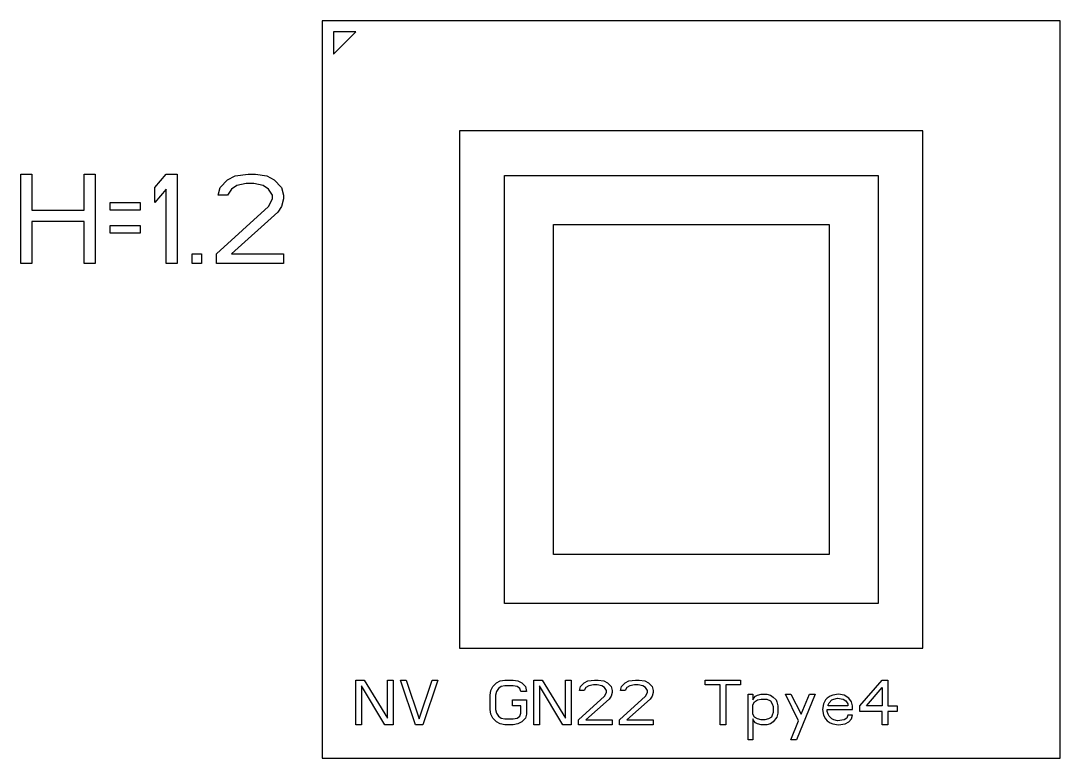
# Model space of a CAD drawing. Header units: millimetres. Extents: x 0 to 420, y 0 to 297.
# Drawn here: x 96.91 to 143.39, y 120.24 to 153.24 of the extents above; entities that cross this region are included whole.
import ezdxf

# ---------------------------------------------------------------- set-up
doc = ezdxf.new("R2010")
doc.units = ezdxf.units.MM
doc.header["$LTSCALE"] = 23.1
doc.layers.add('ASSEM_MEM', color=7, linetype='CONTINUOUS')

msp = doc.modelspace()

# ---------------------------------------------------------------- linework, layer by layer
at = {"layer": 'ASSEM_MEM', "color": 7, "linetype": 'CONTINUOUS'}
for p, q in [((110.393, 153.242), (110.393, 120.242)), ((143.393, 153.242), (110.393, 153.242)), ((143.393, 120.242), (143.393, 153.242)), ((116.533, 148.322), (116.533, 125.162)), ((137.253, 148.322), (116.533, 148.322)), ((137.253, 125.162), (137.253, 148.322)), ((118.533, 146.322), (135.253, 146.322)), ((118.533, 127.162), (118.533, 146.322)), ((135.253, 146.322), (135.253, 127.162)), ((120.733, 144.122), (133.053, 144.122)), ((120.733, 129.362), (120.733, 144.122)), ((133.053, 144.122), (133.053, 129.362)), ((133.053, 129.362), (120.733, 129.362)), ((135.253, 127.162), (118.533, 127.162)), ((116.533, 125.162), (137.253, 125.162)), ((110.393, 120.242), (143.393, 120.242))]:
    msp.add_line(p, q, dxfattribs=at)
at = {"layer": 'ASSEM_MEM', "color": 4, "linetype": 'CONTINUOUS'}
for p, q in [((110.893, 152.742), (110.893, 151.742)), ((110.893, 151.742), (111.893, 152.742)), ((111.893, 152.742), (110.893, 152.742)), ((111.893, 123.742), (112.268, 123.742)), ((111.893, 121.742), (111.893, 123.742)), ((112.268, 123.742), (113.309, 122.04)), ((113.309, 123.742), (113.559, 123.742)), ((113.309, 122.04), (113.309, 123.742)), ((113.559, 123.742), (113.559, 121.742)), ((113.893, 123.742), (114.143, 123.742)), ((114.559, 121.742), (113.893, 123.742)), ((114.143, 123.742), (114.726, 121.997)), ((114.726, 121.997), (115.309, 123.742)), ((115.559, 123.742), (114.893, 121.742)), ((115.309, 123.742), (115.559, 123.742)), ((118.184, 123.614), (118.351, 123.699)), ((118.351, 123.699), (118.559, 123.742)), ((118.559, 123.742), (118.934, 123.742)), ((118.934, 123.742), (119.143, 123.699)), ((119.143, 123.699), (119.309, 123.614)), ((119.851, 123.742), (120.226, 123.742)), ((119.851, 121.742), (119.851, 123.742)), ((120.226, 123.742), (121.268, 122.04)), ((121.268, 123.742), (121.518, 123.742)), ((121.268, 122.04), (121.268, 123.742)), ((121.518, 123.742), (121.518, 121.742)), ((122.101, 123.614), (122.268, 123.699)), ((122.268, 123.699), (122.559, 123.742)), ((122.559, 123.742), (122.726, 123.742)), ((122.726, 123.742), (122.976, 123.699)), ((122.976, 123.699), (123.143, 123.614)), ((123.934, 123.614), (124.101, 123.699)), ((124.101, 123.699), (124.393, 123.742)), ((124.393, 123.742), (124.559, 123.742)), ((124.559, 123.742), (124.809, 123.699)), ((124.809, 123.699), (124.976, 123.614)), ((127.518, 123.742), (129.101, 123.742)), ((127.518, 123.529), (127.518, 123.742)), ((129.101, 123.742), (129.101, 123.529)), ((134.434, 122.593), (135.434, 123.742)), ((135.434, 123.742), (135.684, 123.742)), ((135.684, 123.742), (135.684, 122.593)), ((113.184, 121.742), (112.143, 123.486)), ((112.143, 123.486), (112.143, 121.742)), ((117.893, 123.061), (117.934, 123.274)), ((117.934, 123.274), (118.018, 123.444)), ((118.018, 123.444), (118.184, 123.614)), ((118.184, 123.231), (118.143, 123.061)), ((118.268, 123.359), (118.184, 123.231)), ((118.393, 123.444), (118.268, 123.359)), ((118.559, 123.486), (118.393, 123.444)), ((118.934, 123.486), (118.559, 123.486)), ((119.101, 123.444), (118.934, 123.486)), ((119.226, 123.359), (119.101, 123.444)), ((119.268, 123.231), (119.226, 123.359)), ((119.518, 123.231), (119.268, 123.231)), ((119.309, 123.614), (119.476, 123.444)), ((119.476, 123.444), (119.518, 123.231)), ((121.143, 121.742), (120.101, 123.486)), ((120.101, 123.486), (120.101, 121.742)), ((121.893, 123.274), (121.934, 123.444)), ((122.101, 123.274), (121.893, 123.274)), ((121.934, 123.444), (122.101, 123.614)), ((122.184, 123.401), (122.101, 123.274)), ((122.309, 123.486), (122.184, 123.401)), ((122.518, 123.529), (122.309, 123.486)), ((122.684, 123.529), (122.518, 123.529)), ((122.893, 123.486), (122.684, 123.529)), ((123.018, 123.401), (122.893, 123.486)), ((123.101, 123.274), (123.018, 123.401)), ((123.018, 123.018), (123.101, 123.189)), ((123.101, 123.189), (123.101, 123.274)), ((123.143, 123.614), (123.309, 123.444)), ((123.309, 123.444), (123.351, 123.274)), ((123.351, 123.189), (123.309, 123.018)), ((123.351, 123.274), (123.351, 123.189)), ((123.726, 123.274), (123.768, 123.444)), ((123.934, 123.274), (123.726, 123.274)), ((123.768, 123.444), (123.934, 123.614)), ((124.018, 123.401), (123.934, 123.274)), ((124.143, 123.486), (124.018, 123.401)), ((124.351, 123.529), (124.143, 123.486)), ((124.518, 123.529), (124.351, 123.529)), ((124.726, 123.486), (124.518, 123.529)), ((124.851, 123.401), (124.726, 123.486)), ((124.934, 123.274), (124.851, 123.401)), ((124.851, 123.018), (124.934, 123.189)), ((124.934, 123.189), (124.934, 123.274)), ((124.976, 123.614), (125.143, 123.444)), ((125.143, 123.444), (125.184, 123.274)), ((125.184, 123.189), (125.143, 123.018)), ((125.184, 123.274), (125.184, 123.189)), ((128.184, 123.529), (127.518, 123.529)), ((128.184, 121.742), (128.184, 123.529)), ((129.101, 123.529), (128.434, 123.529)), ((128.434, 123.529), (128.434, 121.742)), ((134.726, 122.593), (135.434, 123.401)), ((135.434, 123.401), (135.434, 122.593)), ((117.893, 122.423), (117.893, 123.061)), ((118.143, 123.061), (118.143, 122.423)), ((118.893, 122.848), (119.518, 122.848)), ((118.893, 122.593), (118.893, 122.848)), ((119.518, 122.848), (119.518, 122.21)), ((121.851, 121.955), (123.018, 123.018)), ((123.226, 122.891), (122.184, 121.955)), ((123.309, 123.018), (123.226, 122.891)), ((123.684, 121.955), (124.851, 123.018)), ((125.059, 122.891), (124.018, 121.955)), ((125.143, 123.018), (125.059, 122.891)), ((129.434, 123.103), (129.643, 123.103)), ((129.434, 121.061), (129.434, 123.103)), ((129.643, 123.103), (129.643, 122.848)), ((129.643, 122.848), (129.684, 122.933)), ((129.643, 122.635), (129.726, 122.763)), ((129.684, 122.933), (129.768, 123.018)), ((129.726, 122.763), (129.851, 122.848)), ((129.768, 123.018), (129.851, 123.061)), ((129.851, 123.061), (130.018, 123.103)), ((129.851, 122.848), (130.018, 122.891)), ((130.018, 123.103), (130.268, 123.103)), ((130.018, 122.891), (130.268, 122.891)), ((130.268, 123.103), (130.434, 123.061)), ((130.268, 122.891), (130.434, 122.806)), ((130.434, 123.061), (130.559, 122.976)), ((130.434, 122.806), (130.518, 122.678)), ((130.559, 122.976), (130.684, 122.848)), ((130.684, 122.848), (130.726, 122.763)), ((130.726, 122.763), (130.768, 122.593)), ((131.101, 123.103), (131.351, 123.103)), ((131.684, 121.912), (131.101, 123.103)), ((131.351, 123.103), (131.809, 122.21)), ((132.434, 123.103), (131.601, 121.061)), ((131.809, 122.21), (132.184, 123.103)), ((132.184, 123.103), (132.434, 123.103)), ((132.893, 122.848), (132.809, 122.678)), ((132.976, 122.933), (132.893, 122.848)), ((133.101, 123.018), (132.976, 122.933)), ((133.059, 122.72), (133.184, 122.848)), ((133.226, 123.061), (133.101, 123.018)), ((133.184, 122.848), (133.268, 122.891)), ((133.476, 123.103), (133.226, 123.061)), ((133.268, 122.891), (133.434, 122.933)), ((133.434, 122.933), (133.684, 122.891)), ((133.726, 123.061), (133.476, 123.103)), ((133.684, 122.891), (133.809, 122.806)), ((133.934, 122.933), (133.726, 123.061)), ((133.809, 122.806), (133.893, 122.678)), ((134.059, 122.763), (133.934, 122.933)), ((134.101, 122.593), (134.059, 122.763)), ((117.934, 122.21), (117.893, 122.423)), ((118.143, 122.423), (118.184, 122.252)), ((119.268, 122.593), (118.893, 122.593)), ((119.268, 122.252), (119.268, 122.593)), ((129.643, 122.21), (129.643, 122.635)), ((130.518, 122.678), (130.559, 122.55)), ((130.559, 122.295), (130.518, 122.167)), ((130.559, 122.55), (130.559, 122.295)), ((130.768, 122.593), (130.768, 122.252)), ((132.809, 122.678), (132.768, 122.423)), ((132.768, 122.423), (132.809, 122.167)), ((132.976, 122.423), (134.101, 122.423)), ((132.976, 122.338), (132.976, 122.423)), ((133.018, 122.21), (132.976, 122.338)), ((133.018, 122.635), (133.059, 122.72)), ((133.018, 122.593), (133.018, 122.635)), ((133.893, 122.593), (133.018, 122.593)), ((133.893, 122.678), (133.893, 122.593)), ((134.101, 122.423), (134.101, 122.593)), ((134.434, 122.338), (134.434, 122.593)), ((135.434, 122.338), (134.434, 122.338)), ((135.434, 122.593), (134.726, 122.593)), ((135.434, 121.742), (135.434, 122.338)), ((135.684, 122.593), (136.101, 122.593)), ((136.101, 122.338), (135.684, 122.338)), ((135.684, 122.338), (135.684, 121.742)), ((136.101, 122.593), (136.101, 122.338)), ((118.018, 122.04), (117.934, 122.21)), ((118.184, 121.869), (118.018, 122.04)), ((118.184, 122.252), (118.268, 122.125)), ((118.351, 121.784), (118.184, 121.869)), ((118.268, 122.125), (118.393, 122.04)), ((118.393, 122.04), (118.559, 121.997)), ((118.559, 121.997), (118.934, 121.997)), ((118.934, 121.997), (119.101, 122.04)), ((119.101, 122.04), (119.226, 122.125)), ((119.309, 121.869), (119.143, 121.784)), ((119.226, 122.125), (119.268, 122.252)), ((119.476, 122.04), (119.309, 121.869)), ((119.518, 122.21), (119.476, 122.04)), ((121.851, 121.742), (121.851, 121.955)), ((122.184, 121.955), (123.351, 121.955)), ((123.351, 121.955), (123.351, 121.742)), ((123.684, 121.742), (123.684, 121.955)), ((124.018, 121.955), (125.184, 121.955)), ((125.184, 121.955), (125.184, 121.742)), ((129.726, 122.082), (129.643, 122.21)), ((129.684, 121.912), (129.643, 121.997)), ((129.643, 121.997), (129.643, 121.061)), ((129.768, 121.827), (129.684, 121.912)), ((129.851, 121.997), (129.726, 122.082)), ((129.851, 121.784), (129.768, 121.827)), ((130.018, 121.955), (129.851, 121.997)), ((130.184, 121.955), (130.018, 121.955)), ((130.351, 121.997), (130.184, 121.955)), ((130.476, 122.082), (130.351, 121.997)), ((130.559, 121.869), (130.434, 121.784)), ((130.518, 122.167), (130.476, 122.082)), ((130.726, 122.082), (130.559, 121.869)), ((130.768, 122.252), (130.726, 122.082)), ((131.351, 121.061), (131.684, 121.912)), ((132.809, 122.167), (132.893, 121.997)), ((132.893, 121.997), (132.976, 121.912)), ((132.976, 121.912), (133.101, 121.827)), ((133.059, 122.125), (133.018, 122.21)), ((133.184, 121.997), (133.059, 122.125)), ((133.101, 121.827), (133.226, 121.784)), ((133.268, 121.955), (133.184, 121.997)), ((133.434, 121.912), (133.268, 121.955)), ((133.726, 121.955), (133.434, 121.912)), ((133.851, 122.04), (133.726, 121.955)), ((133.768, 121.784), (133.934, 121.869)), ((133.893, 122.167), (133.851, 122.04)), ((134.101, 122.167), (133.893, 122.167)), ((133.934, 121.869), (134.059, 121.997)), ((134.059, 121.997), (134.101, 122.167)), ((112.143, 121.742), (111.893, 121.742)), ((113.559, 121.742), (113.184, 121.742)), ((114.893, 121.742), (114.559, 121.742)), ((118.559, 121.742), (118.351, 121.784)), ((118.934, 121.742), (118.559, 121.742)), ((119.143, 121.784), (118.934, 121.742)), ((120.101, 121.742), (119.851, 121.742)), ((121.518, 121.742), (121.143, 121.742)), ((123.351, 121.742), (121.851, 121.742)), ((125.184, 121.742), (123.684, 121.742)), ((128.434, 121.742), (128.184, 121.742)), ((130.018, 121.742), (129.851, 121.784)), ((130.268, 121.742), (130.018, 121.742)), ((130.434, 121.784), (130.268, 121.742)), ((133.226, 121.784), (133.476, 121.742)), ((133.476, 121.742), (133.768, 121.784)), ((135.684, 121.742), (135.434, 121.742)), ((129.643, 121.061), (129.434, 121.061)), ((131.601, 121.061), (131.351, 121.061))]:
    msp.add_line(p, q, dxfattribs=at)
at = {"layer": 'ASSEM_MEM', "color": 40, "linetype": 'CONTINUOUS'}
for p, q in [((96.908, 142.381), (96.908, 146.381)), ((96.908, 146.381), (97.408, 146.381)), ((97.408, 146.381), (97.408, 144.764)), ((99.741, 144.764), (99.741, 146.381)), ((99.741, 146.381), (100.241, 146.381)), ((100.241, 146.381), (100.241, 142.381)), ((102.908, 145.786), (103.408, 146.381)), ((103.408, 146.381), (103.908, 146.381)), ((103.908, 146.381), (103.908, 142.381)), ((105.824, 145.786), (106.158, 146.126)), ((106.158, 146.126), (106.491, 146.296)), ((106.491, 146.296), (107.074, 146.381)), ((107.074, 146.381), (107.408, 146.381)), ((107.408, 146.381), (107.908, 146.296)), ((107.908, 146.296), (108.241, 146.126)), ((108.241, 146.126), (108.574, 145.786)), ((102.908, 145.105), (102.908, 145.786)), ((103.408, 145.701), (102.908, 145.105)), ((103.408, 142.381), (103.408, 145.701)), ((105.741, 145.445), (105.824, 145.786)), ((106.324, 145.701), (106.158, 145.445)), ((106.574, 145.871), (106.324, 145.701)), ((106.991, 145.956), (106.574, 145.871)), ((107.324, 145.956), (106.991, 145.956)), ((107.741, 145.871), (107.324, 145.956)), ((107.991, 145.701), (107.741, 145.871)), ((108.158, 145.445), (107.991, 145.701)), ((108.574, 145.786), (108.658, 145.445)), ((100.908, 144.764), (100.908, 145.105)), ((100.908, 145.105), (102.241, 145.105)), ((102.241, 145.105), (102.241, 144.764)), ((106.158, 145.445), (105.741, 145.445)), ((107.991, 144.935), (108.158, 145.275)), ((108.158, 145.275), (108.158, 145.445)), ((108.658, 145.275), (108.574, 144.935)), ((108.658, 145.445), (108.658, 145.275)), ((97.408, 144.764), (99.741, 144.764)), ((102.241, 144.764), (100.908, 144.764)), ((105.658, 142.807), (107.991, 144.935)), ((108.408, 144.679), (106.324, 142.807)), ((108.574, 144.935), (108.408, 144.679)), ((97.408, 144.254), (97.408, 142.381)), ((99.741, 144.254), (97.408, 144.254)), ((99.741, 142.381), (99.741, 144.254)), ((100.908, 143.743), (100.908, 144.084)), ((100.908, 144.084), (102.241, 144.084)), ((102.241, 143.743), (100.908, 143.743)), ((102.241, 144.084), (102.241, 143.743)), ((104.574, 142.381), (104.574, 142.807)), ((104.574, 142.807), (104.991, 142.807)), ((104.991, 142.807), (104.991, 142.381)), ((105.658, 142.381), (105.658, 142.807)), ((106.324, 142.807), (108.658, 142.807)), ((108.658, 142.807), (108.658, 142.381)), ((97.408, 142.381), (96.908, 142.381)), ((100.241, 142.381), (99.741, 142.381)), ((103.908, 142.381), (103.408, 142.381)), ((104.991, 142.381), (104.574, 142.381)), ((108.658, 142.381), (105.658, 142.381))]:
    msp.add_line(p, q, dxfattribs=at)

doc.saveas('drawing.dxf')
